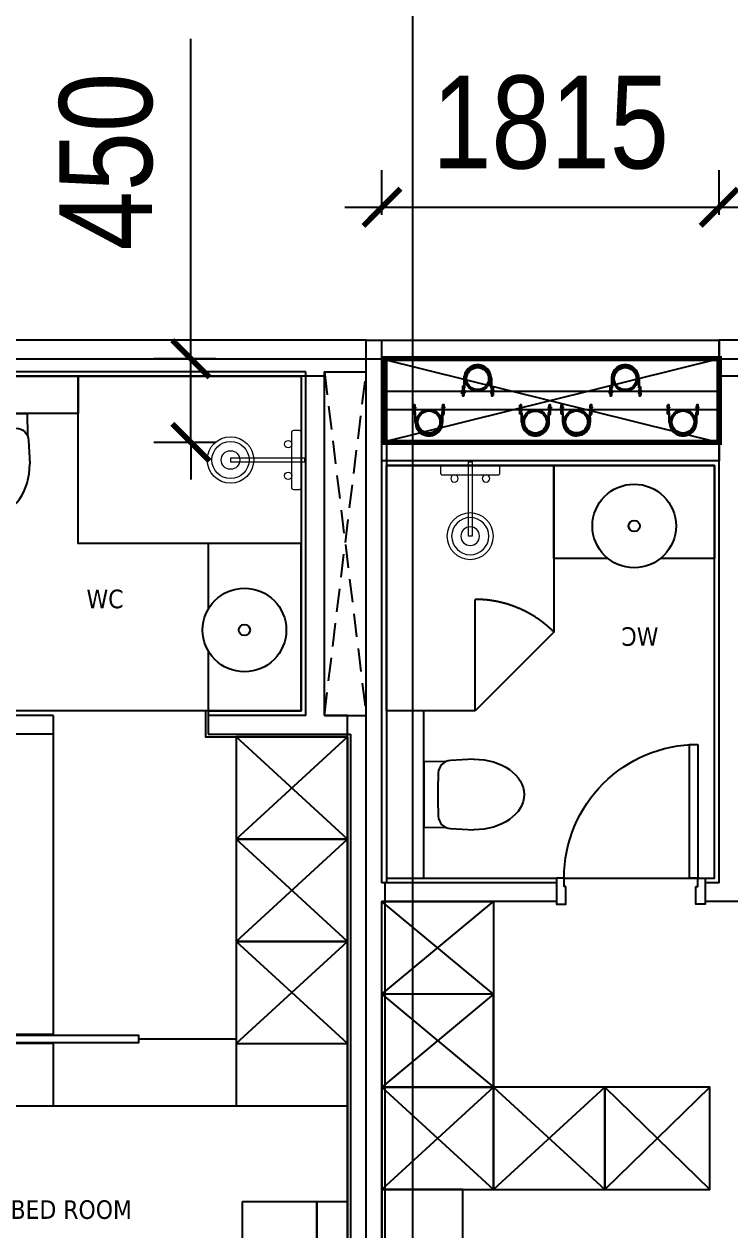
# Model space of a CAD drawing. Header units: millimetres. Extents: x -361699137 to 361252145, y -356478932 to 356523199.
# Drawn here: x -12564 to -8766, y 10883 to 17370 of the extents above; entities that cross this region are included whole.
import ezdxf

# ---------------------------------------------------------------- set-up
doc = ezdxf.new("R2010")
doc.units = ezdxf.units.MM
doc.header["$LTSCALE"] = 100
doc.header["$MEASUREMENT"] = 0
for name, pattern in [('220126_HDN_HBA typical plan$0$HIDDEN', [0.375, 0.25, -0.125]), ('ACAD_ISO03W100', [30, 12, -18]), ('Xref_ST_MBDV Cot vach 30.7.2022$0$HIDDEN', [0.375, 0.25, -0.125])]:
    doc.linetypes.add(name, pattern=pattern)
for name, color, linetype in [('1-CAPLANH', 4, 'Continuous'), ('1-Chu thich', 4, 'Continuous'), ('1VinaPVC-Text', 9, 'Continuous'), ('A-_FURN----_E-_N', 251, 'Continuous'), ('A-_SANIEQPT_E-_N', 251, 'Continuous'), ('A-ANNO-ROOM', 50, 'Continuous'), ('IDEA - dim', 251, 'Continuous'), ('KC', 5, 'Continuous'), ('KT-Net manh', 139, 'Continuous'), ('KT-Tuong', 1, 'Continuous'), ('NDT Cap nuoc', 4, 'Continuous'), ('Xref_ST_MBDV Cot vach 30.7.2022$0$KT-Khuat', 9, 'Xref_ST_MBDV Cot vach 30.7.2022$0$HIDDEN')]:
    doc.layers.add(name, color=color, linetype=linetype)
doc.layers.add('A-NoiThat', color=39, linetype='Continuous', lineweight=13)
doc.layers.add('dien tich thong thuy', color=3, linetype='Continuous', plot=False)
doc.styles.add('220126_HDN_HBA typical plan$0$211210_HDN_HBA_TYPICAL PLAN CORE OPT 1$0$HBA-Text', font='GOTHIC.TTF')
doc.styles.add('Arial Narrow', font='ARIALN.TTF')
doc.styles.add('Tahoma', font='tahoma.ttf')
doc.dimstyles.new('ccu12-200', dxfattribs={"dimscale": 200, "dimtxt": 2.5, "dimasz": 1, "dimexe": 1, "dimexo": 2, "dimgap": 1, "dimtad": 1, "dimdec": 0, "dimdsep": 46, "dimtxsty": 'Arial Narrow', "dimblk": 'ARCHTICK', "dimcen": -1, "dimdle": 1, "dimclrd": 256, "dimclre": 256, "dimclrt": 3, "dimadec": 0, "dimazin": 2, "dimtfac": 0.1, "dimtdec": 0, "dimtmove": 0, "dimatfit": 1, "dimldrblk": 'ARCHTICK', "dimfxl": 1, "dimtvp": 0.8333333333333334, "dimtolj": 1, "dimtzin": 12, "dimarcsym": 0})

# ---------------------------------------------------------------- blocks, each defined once
blk = doc.blocks.new('*U206')
at = {"layer": 'A-_FURN----_E-_N', "linetype": 'Continuous'}
for points in [[(-899.9999999999709, 600), (-899.9999999999709, 1000), (-1349.999999999971, 1000), (-1349.999999999971, 600)], [(-900.0000000000291, -1000), (-900.0000000000291, 1000), (900.0000000000291, 1000), (900.0000000000291, -1000)], [(-880.0000000000291, -980), (-880.0000000000291, 980), (880.0000000000291, 980), (880.0000000000291, -980)], [(1350.000000000029, 600), (1350.000000000029, 1000), (900.0000000000291, 1000), (900.0000000000291, 600)]]:
    blk.add_lwpolyline(points, close=True, dxfattribs=at)
at = {"layer": 'A-_FURN----_E-_N', "linetype": '220126_HDN_HBA typical plan$0$HIDDEN', "ltscale": 500}
blk.add_lwpolyline([(-900.0000000000291, -1000), (-900.0000000000291, 1000), (900.0000000000291, 1000), (900.0000000000291, -1000)], close=True, dxfattribs=at)
at = {"layer": 'A-_FURN----_E-_N', "linetype": 'Continuous'}
for points in [[(-54.9999999999709, 580), (-54.9999999999709, 880), (-655.605454891891, 880), (-655.605454891891, 480), (-448.1151331290312, 480)], [(645.6054548844986, 580), (645.6054548844986, 880), (45.0000000000291, 880), (45.0000000000291, 580)], [(-880.0000000000291, 248.6659454330802), (-326.2632651105232, 580), (880.0000000000291, 580), (880.0000000000291, 480), (-326.2632651105232, 480), (-326.2632651105232, 580), (-326.2632651105232, 248.6659454330802), (-880.0000000000291, 248.6659454330802)]]:
    blk.add_lwpolyline(points, dxfattribs=at)
blk = doc.blocks.new('A$C2A980E36')
at = {"ltscale": 0.5}
blk.add_lwpolyline([(-10, 0), (10, 0), (10, 400), (-10, 400)], close=True, dxfattribs=at)
blk.add_lwpolyline([(160, 60), (160, 30, -0.4142135623730916), (150, 20), (-150, 20, -0.4142135623730987), (-160, 30), (-160, 60.00000000000728, -0.414213562373095), (-150, 70.00000000000728), (150, 70, -0.4142135623730915)], format="xyb", close=True, dxfattribs=at)
for centre, radius in [((0, 400), 125), ((0, 400), 100), ((0, 400), 50), ((-85, 90.00000000000728), 20), ((85, 90), 20)]:
    blk.add_circle(centre, radius, dxfattribs=at)
blk = doc.blocks.new('220126_HDN_HBA typical plan$0$210902_YS plan 330pm ver13$0$TOTO-WC-CW822J')
at = {"color": 0}
blk.add_lwpolyline([(-177.2072506700642, -119.1915361834399), (-175, 0), (175, 0), (177.2072506700642, -119.1915361836145)], dxfattribs=at)
blk.add_lwpolyline([(-190, -270), (-183.3947591906181, -144.5004246227618, -0.3908696114996718), (-115.4352058441145, -78.20653349565691), (-27.76706723973621, -75.77130742336158, -0.01388621073825284), (27.76706724101678, -75.77130742336158), (115.4352058439981, -78.20653349565691, -0.3908696114996718), (183.3947591905016, -144.5004246227618), (190, -270)], format="xyb", dxfattribs=at)
blk.add_ellipse((0, -270), major_axis=(0, -270), ratio=0.7037037037037037, start_param=4.71238898038469, end_param=7.853981633974483, dxfattribs=at)
blk = doc.blocks.new('15')
at = {"layer": 'A-_FURN----_E-_N'}
for p, q in [((4950.000000001863, 6105), (4115, 6105)), ((3775.000000281259, 4365.000000000107, -2.478332509891004e-05), (4115.000000000015, 4365.000000000107, -2.478332509890831e-05)), ((4115, 4315.000000000107, -2.478332509890926e-05), (2975.000002559274, 4315.000000000107, -2.478332509890926e-05))]:
    blk.add_line(p, q, dxfattribs=at)
at = {"layer": 'IDEA - dim'}
for p, q in [((4115.000000000015, 5980), (4115.000000000015, 4365.000000000106)), ((4115.00000000179, 4315.000000000107), (4115, 3979.999994853104)), ((5100, 4315.000000000058), (5099.999999999942, 3979.999994852989)), ((2975.000002559274, 3979.999994852988), (4114.999999998137, 3979.999994852988))]:
    blk.add_line(p, q, dxfattribs=at)
for points in [[(3350.000001376495, 7905), (4250.000001834705, 7905), (4250.000001834705, 7705), (3350.000001376495, 7705)], [(4250.000001834705, 7905), (5449.999999998137, 7905), (5449.999999998137, 7005), (4250.000001834705, 7005)], [(5700, 5415), (5700, 5965), (5100, 5965.000000000058), (5100, 5415.000000000058), (5700, 5415)], [(5700, 4865), (5700, 5415), (5100, 5415.000000000058), (5100, 4865.000000000058), (5700, 4865)], [(5700, 4315), (5700, 4865), (5100, 4865.000000000058), (5100, 4315.000000000058), (5700, 4315)]]:
    blk.add_lwpolyline(points, close=True, dxfattribs=at)
for points in [[(4950.000000001863, 6427.750278390304), (4950.000000001863, 6105), (5449.999997992069, 6105), (5449.999997992069, 7004.9999995408), (4950.000000001863, 7004.9999995408), (4950.000000001863, 6652.249721609696)], [(4115, 6104.999999256397), (2999.999999975786, 6104.999999256397), (2999.999999955297, 6129.999998246261)], [(5115, 3979.999994852988), (5700, 3979.999994852988)]]:
    blk.add_lwpolyline(points, dxfattribs=at)
for points, elevation in [([(3775.000000281259, 4319.793337935223), (3775.000000281259, 4359.793337935223), (4575.000000281259, 4359.793337935223), (4575.000000281259, 4319.793337935223)], -2.478332509890926e-05), ([(5534.994292273856, 3464.999999999942), (5699.994292273856, 3464.999999999942), (5699.994292273856, 3015), (5534.994292273856, 3015)], 7.59482372829634e-05)]:
    blk.add_lwpolyline(points, close=True, dxfattribs=dict(at, elevation=elevation))
for radius in [225, 30]:
    blk.add_circle((5144.999999998137, 6540), radius, dxfattribs=at)
at = {"layer": 'KT-Net manh', "linetype": 'ACAD_ISO03W100', "ltscale": 4}
for p, q in [((5700, 5415), (5100, 5965.000000000058)), ((5100, 5415.000000000058), (5700, 5965)), ((5700, 4865), (5100, 5415.000000000058)), ((5100, 4865.000000000058), (5700, 5415)), ((5700, 4315), (5100, 4865.000000000058)), ((5100, 4315.000000000058), (5700, 4865)), ((4575.000000281259, 4339.793337935223, -2.478332509890926e-05), (5100, 4339.793337935223, -2.478332509890926e-05)), ((4115, 3979.999994853104), (5115, 3979.999994852988))]:
    blk.add_line(p, q, dxfattribs=at)
at = {"layer": 'KT-Net manh'}
blk.add_lwpolyline([(2999.999999314547, 6929.999998246261), (2999.999999294057, 7004.999997236126), (3350.000004667789, 7004.999997236126), (3350.000003671274, 7905), (5449.999999998137, 7905), (5449.999999998137, 6105), (4950.000000001863, 6105)], dxfattribs=at)
at = {"layer": 'KT-Net manh', "elevation": 7.59482372829634e-05}
blk.add_lwpolyline([(4935.000000001863, 6105.000000000004), (4935.000000001834, 5965), (5700, 5965), (5699.994292273856, 3015), (5535.005707725941, 3014.999999997373), (5535.005707725941, 139.9999999808497)], dxfattribs=at)
at = {"layer": 'KT-Tuong'}
for p, q in [((5474.999999998137, 7930), (3325.000003688037, 7930)), ((5474.999999998137, 6080), (5474.999999998137, 7930)), ((4950.000000001863, 6105), (4950.000000001863, 5980)), ((4115, 6079.999999256397), (2974.999999996275, 6079.999996441649)), ((4115, 6079.999999256397), (4115, 5979.999999256397)), ((5474.999999998137, 6080), (4950.000000001863, 6080)), ((5574.999999998137, 6080), (5800.005707725912, 6080, 7.59482372829634e-05)), ((4950.000000001863, 5980), (5715.005707725912, 5980, 7.59482372829634e-05)), ((5715.005707725912, 5980, 7.59482372829634e-05), (5715.005707725912, 3000, 7.59482372829634e-05))]:
    blk.add_line(p, q, dxfattribs=at)
for points in [[(5574.999999998137, 6080), (5574.999999998137, 7930), (5800.005707725912, 7930), (5800.005707725912, 8100), (2825.000000007451, 8100)], [(4114.999999998137, 5979.999999696098), (3775.000000281259, 5979.999999514199)]]:
    blk.add_lwpolyline(points, dxfattribs=at)
at = {"layer": 'Xref_ST_MBDV Cot vach 30.7.2022$0$KT-Khuat', "linetype": 'Xref_ST_MBDV Cot vach 30.7.2022$0$HIDDEN', "ltscale": 5}
for p, q in [((5574.999999998137, 7930), (5800.005707725912, 6080, 7.59482372829634e-05)), ((5574.999999998137, 6080), (5799.999999999993, 7930))]:
    blk.add_line(p, q, dxfattribs=at)
at = {"layer": 'A-NoiThat', "rotation": 90}
blk.add_blockref('A$C2A980E36', (5470.000000301749, 7455.000001485867), dxfattribs=at)
at = {"layer": 'IDEA - dim'}
blk.add_blockref('220126_HDN_HBA typical plan$0$210902_YS plan 330pm ver13$0$TOTO-WC-CW822J', (3800.0000016056, 7705), dxfattribs=at)
at = {"layer": 'IDEA - dim', "xscale": -1, "rotation": 270}
blk.add_blockref('*U206', (4534.994292273856, 2114.999999999942, -7.59482372829634e-05), dxfattribs=at)
at = {"layer": '1VinaPVC-Text', "style": 'Tahoma'}
for s, p in [('WC', (4294.873778970912, 6657.248392659763)), ('BED ROOM', (3886.102424362674, 3371.746283935907))]:
    blk.add_text(s, height=100, dxfattribs=at).set_placement(p)
blk = doc.blocks.new('ong thoat xi')
at = {"layer": '1-Chu thich', "color": 40, "linetype": 'ByBlock'}
for p, q in [((-75.38012683280976, 61.71243314491585), (-75.38012683356645, 65.30088436778169)), ((-65.74530692066764, 60.15858772792853), (-73.82631818420485, 60.15858772746287)), ((-65.78777581622126, 66.90270846546628), (-73.82628140639281, 66.90270846383646)), ((-65.83680565783288, 67.38554804772139), (-65.83680565730901, 59.50194067240228)), ((-65.47424172598403, 68.65452180604916), (-61.84860241872957, 68.65452180698048)), ((-65.47424172679892, 66.11657429032493), (-61.90376675099832, 66.11657429125624)), ((-65.47424172534375, 60.77091442968231), (-61.90376675169683, 60.77091443061362)), ((-65.47424172563478, 58.23296691395808), (-61.84860241774003, 58.23296691500582)), ((-60.67026964394608, 70.09262039628811), (-61.48603848775383, 70.09262039628811)), ((-60.67026964394608, 70.09262039628811), (-61.48603848775383, 70.09262039628811)), ((-61.48603848775383, 70.09262039628811), (-61.48603848711354, 56.79486832523253)), ((-60.67026964260732, 56.79486832569818), (-61.48603848711354, 56.79486832523253)), ((-60.67026964394608, 70.09262039628811), (-60.67026964260732, 56.79486832569818)), ((-54.93791736802086, 70.09262039489111), (-54.12214852363104, 70.09262039407622)), ((-54.93791736802086, 70.09262039489111), (-54.93791736679849, 56.79486832371913)), ((-54.93791736802086, 70.09262039489111), (-54.12214852363104, 70.09262039407622)), ((-54.93791736679849, 56.79486832371913), (-54.12214852229226, 56.79486832313705)), ((-54.12214852363104, 70.09262039407622), (-54.12214852229226, 56.79486832313705)), ((-50.13394528458593, 68.65452180535067), (-53.75958459306275, 68.65452180523425)), ((-50.13394528423669, 58.232966913376), (-53.75958459178218, 58.23296691302676)), ((-50.13394528452773, 66.11657428939361), (-53.70442025974624, 66.11657428939361)), ((-50.13394528400386, 60.77091442898382), (-53.70442025887314, 60.77091442805249)), ((-49.77138135395943, 67.38554804725571), (-49.7713813536684, 59.50194067088886)), ((-32.65563905594172, 66.87869586132001), (-49.77138135436689, 66.87869586690795)), ((-29.11534677405143, 60.00879285379778), (-49.77138135419228, 60.00879285181873)), ((1.717475750250741, 60.0087928546127), (-41.21941808814881, 60.00879285309929)), ((-41.2194180888473, 57.94782194821164), (-41.21941808908014, 60.00879285333212)), ((-41.2194180888473, 57.94782194821164), (-41.21941808908014, 60.00879285333212)), ((-41.2194180888473, 57.94782194902655), (-41.21941808908014, 60.00879285333212)), ((1.717475749552249, 57.94782195100561), (-41.2194180888473, 57.94782194821164)), ((-32.65563905570889, 60.00879284727853), (-32.65563905594172, 66.87869586132001)), ((-75.38012683350826, -61.91815018712077), (-75.38012683286797, -65.50660140905529)), ((-65.74530691356631, -60.36430476850364), (-73.82631818496156, -60.36430476931854)), ((-65.78777580836322, -67.10842550569214), (-73.82628140581073, -67.10842550569214)), ((-65.8368056496256, -67.59126508864574), (-65.8368056496256, -59.70765771332662)), ((-65.47424171830062, -58.43868395511527), (-61.84860241104615, -58.43868395488243)), ((-65.47424171917375, -60.976631470141), (-61.90376674348954, -60.97663146990817)), ((-65.47424171771853, -66.32229133090004), (-61.90376674267463, -66.3222913305508)), ((-65.47424171795136, -68.86023884720636), (-61.84860241011484, -68.8602388468571)), ((-60.67026963614626, -57.00058536557481), (-61.4860384806525, -57.00058536487631)), ((-61.48603847948834, -70.29833743674679), (-61.4860384806525, -57.00058536487631)), ((-60.6702696349239, -70.29833743651398), (-61.48603847948834, -70.29833743674679)), ((-60.6702696349239, -70.29833743651398), (-61.48603847948834, -70.29833743674679)), ((-60.6702696349239, -70.29833743651398), (-60.67026963614626, -57.00058536557481)), ((-54.9379173591733, -70.29833743837662), (-54.93791736033746, -57.00058536720462)), ((-54.93791736033746, -57.00058536720462), (-54.12214851600584, -57.00058536685538)), ((-54.9379173591733, -70.29833743837662), (-54.12214851466706, -70.29833743802736)), ((-54.9379173591733, -70.29833743837662), (-54.12214851466706, -70.29833743802736)), ((-54.12214851466706, -70.29833743802736), (-54.12214851600584, -57.00058536685538)), ((-50.1339452767861, -58.43868395651225), (-53.75958458462264, -58.43868395674508)), ((-50.13394527568016, -68.86023884848692), (-53.7595845842734, -68.86023884871975)), ((-50.13394527626225, -60.97663147223648), (-53.70442025212105, -60.97663147223648)), ((-50.13394527632044, -66.32229133218061), (-53.70442025124794, -66.32229133334475)), ((-49.77138134575215, -67.59126509027557), (-49.77138134627604, -59.70765771460719)), ((-30.91456355975243, -60.21450989425648), (-49.77138134581037, -60.21450989565346)), ((-34.45485584205016, -67.08441291505005), (-49.77138134563574, -67.08441290992776)), ((1.717475756304338, -58.15353898785543), (-41.21941808151314, -58.15353899006732)), ((-41.21941808151314, -58.15353899006732), (-41.21941808069823, -60.2145098951878)), ((-41.21941808151314, -58.15353899088222), (-41.21941808069823, -60.2145098951878)), ((1.717475756944622, -60.21450989204459), (-41.21941808069823, -60.2145098951878)), ((-34.45485584222479, -60.21450990100857), (-34.45485584205016, -67.08441291505005))]:
    blk.add_line(p, q, dxfattribs=at)
for centre, major_axis, ratio, start_param, end_param in [((-73.7847118762438, 65.30782007810194), (1.128139395118837, 1.128139395118833), 0.999999999981247, 0.8114564950257566, 2.36054173982049), ((-73.82628141500754, 61.71243314514867), (1.098734631828849, 1.098734631828845), 0.9999999999706548, 2.356194490402434, 3.926990816608578), ((-63.43481961626094, 67.38554804818703), (1.698460618368481, -1.698460618368488), 0.9999999999880228, 3.370391498457508, 4.483590135757281), ((-55.80344074894674, 63.44374436128418), (7.094660364457459, -7.094660364457486), 0.9999999999999998, 3.657340742990352, 4.196640890984128), ((-63.43481961567886, 59.50194067310075), (1.698460618368481, -1.698460618368488), 0.9999999999880228, 3.370391498457508, 4.483590135757281), ((-63.88802452944218, 67.38554804772139), (1.698460618352194, -1.698460618352201), 0.9999999999880228, 0.2287988448677159, 1.341997482167488), ((-63.88802452938398, 67.38554804900195), (1.698460618368481, -1.698460618368488), 0.9999999999880228, 0.2287988448677159, 1.341997482167488), ((-71.51940339541761, 63.44374436023645), (7.094660364541318, -7.094660364541345), 0.9999999999939811, 0.5157480894039148, 1.055048237384961), ((-71.51940339541761, 63.44374436023645), (7.094660364541318, -7.094660364541345), 0.9999999999939811, 0.5157480894039148, 1.055048237384961), ((-63.88802452897654, 59.50194067275152), (1.698460618368481, -1.698460618368488), 0.9999999999880228, 0.2287988448677159, 1.341997482167488), ((-63.88802452897654, 59.50194067275152), (1.698460618368481, -1.698460618368488), 0.9999999999880228, 0.2287988448677159, 1.341997482167488), ((-51.72016248240834, 67.38554804679006), (1.698460618302127, 1.698460618302121), 0.9999999999834358, 1.799595171691055, 2.912793808962478), ((-51.72016248182626, 67.38554804748854), (1.698460618368481, -1.698460618368488), 0.9999999999880228, 3.370391498457508, 4.483590135757281), ((-44.08878361462848, 63.4437443598872), (7.094660364416927, 7.094660364416901), 0.9999999999939808, 2.08654441620483, 2.625844564185877), ((-44.08878361462848, 63.4437443598872), (7.094660364416927, 7.094660364416901), 0.9999999999939808, 2.08654441620483, 2.625844564185877), ((-51.72016248124418, 59.50194067077246), (1.698460618302127, 1.698460618302121), 0.9999999999834358, 1.799595171691055, 2.912793808962478), ((-51.72016248124418, 59.50194067077246), (1.698460618302127, 1.698460618302121), 0.9999999999834358, 1.799595171691055, 2.912793808962478), ((-52.17336739588063, 67.38554804620799), (1.698460618368481, -1.698460618368488), 0.9999999999880228, 0.2287988448677159, 1.341997482167488), ((-59.80474626185605, 63.44374435942154), (7.094660364541345, 7.094660364541318), 0.9999999999939808, -1.055048237384963, -0.5157480894039148), ((-52.17336739529855, 59.50194067123812), (1.698460618317141, 1.698460618317135), 0.9999999999834357, -1.341997481892333, -0.2287988446337132), ((0.3434951510280371, -0.1028585180174559), (42.50535631470555, -42.50535631470572), 0.9999999999987998, 5.497787143388879, 8.639379796978673), ((0.3434951510280371, -0.1028585180174559), (41.04802981248233, -41.0480298124825), 0.9999999999998442, 5.497787143388998, 8.639379796978794), ((-6.984919e-10, -0.1028585183667019), (34.07629290540685, -34.07629290540699), 0.9999999999996163, 0.7853981633976402, 7.068583470577226), ((-73.78471187618561, -65.51353711914271), (1.128139395128906, 1.1281393951289), 0.9999999999608769, 2.351847240170423, 3.900932485497246), ((-73.82628141593888, -61.91815018700434), (1.09873463182571, 1.098734631825706), 0.9999999999763682, 0.7853981630159299, 2.35619449040529), ((-63.43481960770441, -59.70765771297738), (1.698460618352194, -1.698460618352201), 0.9999999999880228, 3.370391498457508, 4.483590135757281), ((-55.80344074190361, -63.64946139999665), (7.094660364401588, 7.094660364401562), 0.9999999999939808, 2.086544416204056, 2.625844564186651), ((-63.43481960805366, -67.59126508876216), (1.698460618302127, 1.698460618302121), 0.9999999999834358, 1.799595171691055, 2.912793808962478), ((-63.88802452175879, -59.70765771332662), (1.698460618352193, -1.698460618352199), 0.9999999999880232, 0.2287988448677158, 1.341997482167488), ((-63.88802452175879, -59.70765771332662), (1.698460618352193, -1.698460618352199), 0.9999999999880232, 0.2287988448677158, 1.341997482167488), ((-71.51940338715212, -63.64946140092798), (7.094660364401557, -7.094660364401586), 0.9999999999939808, 0.5157480894031421, 1.055048237385733), ((-71.51940338715212, -63.64946140092798), (7.094660364401557, -7.094660364401586), 0.9999999999939808, 0.5157480894031421, 1.055048237385733), ((-63.8880245211767, -67.59126508911139), (1.698460618368481, -1.698460618368488), 0.9999999999880228, 0.2287988448677159, 1.341997482167488), ((-63.8880245211767, -67.59126508911139), (1.698460618368481, -1.698460618368488), 0.9999999999880228, 0.2287988448677159, 1.341997482167488), ((-51.72016247350256, -59.70765771460719), (1.698460618368481, -1.698460618368488), 0.9999999999880228, 3.370391498457508, 4.483590135757281), ((-51.72016247350256, -59.70765771460719), (1.698460618368481, -1.698460618368488), 0.9999999999880228, 3.370391498457508, 4.483590135757281), ((-44.08878360758536, -63.64946140220854), (7.094660364416927, 7.094660364416901), 0.9999999999939808, 2.08654441620483, 2.625844564185877), ((-44.08878360758536, -63.64946140220854), (7.094660364416927, 7.094660364416901), 0.9999999999939808, 2.08654441620483, 2.625844564185877), ((-51.72016247297871, -67.59126509097405), (1.698460618333429, 1.698460618333422), 0.9999999999834358, 1.799595171697458, 2.912793808956078), ((-51.72016247297871, -67.59126509097405), (1.698460618333429, 1.698460618333422), 0.9999999999834358, 1.799595171697458, 2.912793808956078), ((-52.17336738767335, -59.70765771437436), (1.698460618352194, -1.698460618352201), 0.9999999999880228, 0.2287988448677159, 1.341997482167488), ((-59.80474625423084, -63.64946140313986), (7.094660364597215, -7.094660364597241), 1, 0.5157480894013327, 1.055048237393564), ((-52.17336738767335, -67.59126509027557), (1.69846061833718, -1.698460618337187), 0.9999999999880228, 0.2287988448613146, 1.341997482173889)]:
    blk.add_ellipse(centre, major_axis=major_axis, ratio=ratio, start_param=start_param, end_param=end_param, dxfattribs=at)
at = {"layer": '1-Chu thich', "color": 40, "lineweight": -3}
blk.add_ellipse((0, 0), major_axis=(38.86204005918639, -38.86204005918654), ratio=0.9999999999984992, start_param=0.7853981633981985, end_param=7.068583470577785, dxfattribs=at)
blk = doc.blocks.new('1800x450')
at = {"layer": '1-CAPLANH', "const_width": 30}
blk.add_lwpolyline([(0, -450.0000000000146), (1800.000000000029, -450.0000000000146), (1800.000000000029, 0), (0, 0)], close=True, dxfattribs=at)
at = {"layer": '1-CAPLANH'}
blk.add_lwpolyline([(2.91038304567337e-11, -275), (1800, -275.0000000000146), (1800, -174.9999999999854), (2.91038304567337e-11, -174.9999999999854)], close=True, dxfattribs=at)
at = {"layer": 'NDT Cap nuoc', "extrusion": (0.006362557600417589, -0.0130975367762719, -0.9998939805755287), "xscale": 1.231671554252203, "yscale": 1.231671554252203, "zscale": -1.231671554252201, "rotation": 90.26587940456272}
for p in [(-505.6444920994035, -107.2005332556036, 5.92663018384016), (-1300.185242348733, -107.2835156875853, 10.98399378232099)]:
    blk.add_blockref('ong thoat xi', p, dxfattribs=at)
at = {"layer": 'NDT Cap nuoc', "extrusion": (0.006362557600417586, -0.0130975367762719, -0.9998939805755287), "xscale": 1.231671554252202, "yscale": 1.231671554252202, "zscale": -1.231671554252201, "rotation": 270.3472450279417}
for p in [(-194.6873081078326, -340.7101154711203, 6.68693570214344), (-767.2964766296254, -340.4054698147427, 8.881611896959637), (-989.2280583572926, -340.7930979031457, 11.74429930062533), (-1561.837226879086, -340.4884522467098, 13.93897549544247)]:
    blk.add_blockref('ong thoat xi', p, dxfattribs=at)
blk = doc.blocks.new('d800')
blk.add_line((760, 70), (40, 70))
for points in [[(40, 790), (40, 70), (85, 70), (85, 790)], [(50, 25), (40, 25), (40, 70), (0, 70), (0, -70), (50, -70)], [(750, 25), (760, 25), (760, 70), (800, 70), (800, -70), (750, -70)]]:
    blk.add_lwpolyline(points, close=True)
blk.add_arc((40, 70), 720, 0, 90)
blk = doc.blocks.new('35')
blk.add_lwpolyline([(-4.081812221556902e-09, 3000.000000707827), (-4.081812221556902e-09, 8100.000000002379), (85.00570772180072, 8100.000000002408)])
at = {"layer": 'A-_FURN----_E-_N'}
for points in [[(85.00570772180072, 8100.000000002292), (1900.005707719938, 8100.00000000235), (1900.005707719938, 8000.00000000235), (85.00570771993807, 8000.00000000235)], [(85.00570772180072, 7550.00000000235), (1900.005707719938, 7550.000000002408), (1900.005707719938, 7450.000000002408), (85.00570771993807, 7450.000000002408)]]:
    blk.add_lwpolyline(points, close=True, dxfattribs=at)
at = {"layer": 'A-_FURN----_E-_N', "linetype": 'Continuous'}
for points in [[(85.00570772180072, 4580.000000002408), (85.00570772180072, 5080.000000002467), (685.0057077218007, 5080.000000002467), (685.0057077218007, 4580.000000002408), (85.00570772180072, 4580.000000002408)], [(85.00570772180072, 4580.000000002408), (85.00570772180072, 4080.00000000235), (685.0057077218007, 4080.00000000235), (685.0057077218007, 4580.000000002408), (85.00570772180072, 4580.000000002408)], [(85.00570772180072, 4080.00000000235), (85.00570772180072, 3530.000000008811), (685.0057077218007, 3530.000000008811), (685.0057077218007, 4080.00000000235), (85.00570772180072, 4080.00000000235)], [(685.0057077218007, 4080.00000000235), (685.0057077218007, 3530.000000008811), (1285.005707721801, 3530.000000008811), (1285.005707721801, 4080.00000000235), (685.0057077218007, 4080.00000000235)], [(1285.005707721801, 4080.000000002292), (1285.005707721801, 3530.000000008753), (1850.005707721801, 3530.000000008753), (1850.005707721801, 4080.000000002292), (1285.005707721801, 4080.000000002292)]]:
    blk.add_lwpolyline(points, close=True, dxfattribs=at)
at = {"layer": 'IDEA - dim'}
blk.add_line((1010.005707721801, 6529.264068714889), (585.7416390102517, 6105.000000004271), dxfattribs=at)
for points in [[(1825.005707719938, 5205.000000002292), (1875.005707719938, 5205.000000002292), (1875.005707719938, 7425.000000002408), (110.0057077218007, 7425.000000002408), (110.0057077218007, 5205.000000002292), (1025.005707719938, 5205.000000002292)], [(585.7416390121143, 6105.00000000235), (110.0057077218007, 6105.00000000235), (110.0057077218007, 7425.000000002408), (1010.005707723663, 7425.000000002408), (1010.005707723663, 6529.264068714132)], [(1301.084351485239, 6925.000000002408), (1010.005707723663, 6925.000000002408), (1010.005707723663, 7425.000000002408), (1875.005707719938, 7425.000000002408), (1875.005707719938, 6925.000000002408), (1583.927063958363, 6925.000000002408)]]:
    blk.add_lwpolyline(points, dxfattribs=at)
for points in [[(110.0057077218007, 6105.00000000235), (110.0057077218007, 5205.000000002292), (310.0057077218007, 5205.000000002292), (310.0057077218007, 6105.00000000235)], [(685.0057077218007, 4080.00000000235), (85.00570771993807, 4080.00000000235), (85.00570771993807, 5080.000000002408), (685.0057077218007, 5080.000000002408)], [(520.0057077215679, 3530.000000008662), (85.00570772156789, 3530.000000008662), (85.00570772156789, 3000.000000707678), (520.0057077215679, 3000.000000707678)]]:
    blk.add_lwpolyline(points, close=True, dxfattribs=at)
for radius in [225, 30]:
    blk.add_circle((1442.505707721801, 7100.000000002408), radius, dxfattribs=at)
at = {"layer": 'KT-Net manh', "linetype": 'ACAD_ISO03W100', "ltscale": 4}
for p, q in [((585.7416390102517, 6105.000000004271), (585.7416390102517, 6705.000000003805)), ((85.00570772180072, 4580.000000002408), (685.0057077218007, 5080.000000002467)), ((685.0057077218007, 4580.000000002408), (85.00570772180072, 5080.000000002467)), ((85.00570772180072, 4580.000000002408), (685.0057077218007, 4080.00000000235)), ((685.0057077218007, 4580.000000002408), (85.00570772180072, 4080.00000000235)), ((85.00570772180072, 4080.00000000235), (685.0057077218007, 3530.000000008811)), ((685.0057077218007, 4080.00000000235), (85.00570772180072, 3530.000000008811)), ((685.0057077218007, 4080.00000000235), (1285.005707721801, 3530.000000008811)), ((1285.005707721801, 4080.00000000235), (685.0057077218007, 3530.000000008811)), ((1285.005707721801, 4080.000000002292), (1850.005707721801, 3530.000000008753)), ((1850.005707721801, 4080.000000002292), (1285.005707721801, 3530.000000008753))]:
    blk.add_line(p, q, dxfattribs=at)
blk.add_arc((585.741639008389, 6105.00000000235), 600.0000000014801, 45.00000003728965, 90, dxfattribs=at)
at = {"layer": 'KT-Tuong'}
for p, q in [((85.00570772180072, 5180.000000002292), (85.00570772180072, 8100.000000002408)), ((5700.005707721801, 8100.00000000235), (1900.005707718075, 8100.00000000235)), ((1900.005707718075, 5180.000000002292), (1900.005707718075, 8100.00000000235)), ((1025.005707719938, 5205.000000002292), (1025.005707719938, 5080.000000002408)), ((1825.005707719938, 5205.000000002292), (1825.005707719938, 5080.000000002408)), ((1025.005707721801, 5180.000000002292), (85.00570772180072, 5180.000000002292)), ((1900.005707718075, 5180.000000002292), (1825.005707719938, 5180.000000002292)), ((85.00570772180072, 3000.000000707827), (85.00570771993807, 5080.000000002408)), ((1025.005707721801, 5080.000000002408), (85.00570771993807, 5080.000000002408)), ((2850.005707721801, 5080.00000000235), (1825.005707719938, 5080.000000002408))]:
    blk.add_line(p, q, dxfattribs=at)
at = {"layer": '1-CAPLANH', "extrusion": (0, 0, -1), "zscale": -1}
blk.add_blockref('1800x450', (-1900.005707719938, 8000.00000000235), dxfattribs=at)
at = {"layer": 'A-_FURN----_E-_N', "linetype": 'Continuous', "extrusion": (0, 0, -1), "zscale": -1}
blk.add_blockref('d800', (-1825.005707719938, 5135.000000002292), dxfattribs=at)
at = {"layer": 'A-_SANIEQPT_E-_N', "extrusion": (0, 0, -1), "zscale": -1, "rotation": 270}
blk.add_blockref('220126_HDN_HBA typical plan$0$210902_YS plan 330pm ver13$0$TOTO-WC-CW822J', (-310.0057077218007, 5655.000000002292), dxfattribs=at)
at = {"layer": 'A-NoiThat', "extrusion": (0, 0, -1), "zscale": -1, "rotation": 179.9999999999999}
blk.add_blockref('A$C2A980E36', (-560.0057077218007, 7445.000000002408), dxfattribs=at)
at = {"layer": '1VinaPVC-Text', "style": 'Tahoma', "text_generation_flag": 4}
blk.add_text('WC', height=100, rotation=180, dxfattribs=at).set_placement((1572.882967095462, 6455.00344981884))
blk = doc.blocks.new('A$C1AAC5519')
at = {"layer": 'A-ANNO-ROOM', "insert": (772.955269176513, 1216.574747113511), "char_height": 600, "attachment_point": 2, "rotation": 50.44882673977027, "style": '220126_HDN_HBA typical plan$0$211210_HDN_HBA_TYPICAL PLAN CORE OPT 1$0$HBA-Text'}
blk.add_mtext_dynamic_manual_height_columns('S.B1.', width=722857412.8743668, gutter_width=9765.624999999996, heights=[0], dxfattribs=at)
blk = doc.blocks.new('A$C418F5BC8')
at = {"layer": 'A-ANNO-ROOM', "insert": (648.1133449638728, 1090.790118377889), "char_height": 600, "attachment_point": 2, "rotation": 50.44882673977027, "style": '220126_HDN_HBA typical plan$0$211210_HDN_HBA_TYPICAL PLAN CORE OPT 1$0$HBA-Text'}
blk.add_mtext_dynamic_manual_height_columns('SL-S', width=722857412.8743668, gutter_width=9765.624999999996, heights=[0], dxfattribs=at)
blk = doc.blocks.new('A$C2A6C5140')
at = {"layer": 'A-ANNO-ROOM', "insert": (731.4497625969816, 1190.0169191678, 0.0003277973379295924), "char_height": 600, "attachment_point": 2, "rotation": 50.44882673977027, "style": '220126_HDN_HBA typical plan$0$211210_HDN_HBA_TYPICAL PLAN CORE OPT 1$0$HBA-Text'}
blk.add_mtext_dynamic_manual_height_columns('2-BR', width=722857412.8743668, gutter_width=9765.624999999996, heights=[0], dxfattribs=at)
blk = doc.blocks.new('A$C5388591E')
at = {"layer": 'A-ANNO-ROOM', "insert": (894.3001998505497, 842.1987865094561, 0.0004622000541105721), "char_height": 600, "attachment_point": 2, "rotation": 1.4064704596368105, "style": '220126_HDN_HBA typical plan$0$211210_HDN_HBA_TYPICAL PLAN CORE OPT 1$0$HBA-Text'}
blk.add_mtext_dynamic_manual_height_columns('3-BR', width=722857412.8743668, gutter_width=9765.624999999996, heights=[0], dxfattribs=at)
blk = doc.blocks.new('A$C21AF0CCA')
at = {"layer": 'A-ANNO-ROOM', "insert": (1197.56892258345, 814.6835720778872), "char_height": 600, "attachment_point": 2, "rotation": 0.10542954816276216, "style": '220126_HDN_HBA typical plan$0$211210_HDN_HBA_TYPICAL PLAN CORE OPT 1$0$HBA-Text'}
blk.add_mtext_dynamic_manual_height_columns('S.B1P.', width=722857412.8743668, gutter_width=9765.624999999996, heights=[0], dxfattribs=at)
blk = doc.blocks.new('_ARCHTICK')
at = {"color": 0, "linetype": 'ByBlock', "const_width": 0.15}
blk.add_lwpolyline([(-0.5, -0.5), (0.5, 0.5)], dxfattribs=at)
blk = doc.blocks.new('*D461')
at = {"layer": 'Defpoints', "color": 0, "transparency": 16777216}
for p in [(130536.0743753542, -24064.1170717283), (131069.9746978891, -24064.1170717283), (131069.9746978891, -24514.11707172824)]:
    blk.add_point(p, dxfattribs=at)
at = {"layer": 'KC', "lineweight": -2, "transparency": 16777216}
for p, q in [((130536.0743753542, -24064.1170717283), (130536.0743753542, -22343.24394758097)), ((130669.9746978891, -24064.1170717283), (130336.0743753542, -24064.1170717283)), ((130536.0743753542, -24514.11707172824), (130536.0743753542, -24064.1170717283)), ((130669.9746978891, -24514.11707172824), (130336.0743753542, -24514.11707172824)), ((130536.0743753542, -24514.11707172824), (130536.0743753542, -24714.11707172825))]:
    blk.add_line(p, q, dxfattribs=at)
at = {"layer": 'KC', "lineweight": -2, "transparency": 16777216, "xscale": 200, "yscale": 200, "zscale": 200}
for p, rotation in [((130536.0743753542, -24064.1170717283), 270), ((130536.0743753542, -24514.11707172824), 90)]:
    blk.add_blockref('_ARCHTICK', p, dxfattribs=dict(at, rotation=rotation))
at = {"layer": 'KC', "color": 3, "transparency": 16777216, "insert": (130080.7878814934, -23003.68050965467), "char_height": 500, "attachment_point": 5, "rotation": 90, "style": 'Arial Narrow'}
blk.add_mtext('\\A1;450', dxfattribs=at)
blk = doc.blocks.new('*D462')
at = {"layer": 'Defpoints', "color": 0, "transparency": 16777216}
for p in [(133379.3948814827, -23249.54291073744), (131564.3948814848, -23689.2088318481), (133379.3948814827, -23689.2088318481)]:
    blk.add_point(p, dxfattribs=at)
at = {"layer": 'KC', "lineweight": -2, "transparency": 16777216}
for p, q in [((131564.3948814848, -23289.2088318481), (131564.3948814848, -23049.54291073744)), ((133379.3948814827, -23289.2088318481), (133379.3948814827, -23049.54291073744)), ((131364.3948814848, -23249.54291073744), (133579.3948814827, -23249.54291073744))]:
    blk.add_line(p, q, dxfattribs=at)
at = {"layer": 'KC', "lineweight": -2, "transparency": 16777216, "xscale": 200, "yscale": 200, "zscale": 200, "rotation": 180}
blk.add_blockref('_ARCHTICK', (131564.3948814848, -23249.54291073744), dxfattribs=at)
at = {"layer": 'KC', "lineweight": -2, "transparency": 16777216, "xscale": 200, "yscale": 200, "zscale": 200}
blk.add_blockref('_ARCHTICK', (133379.3948814827, -23249.54291073744), dxfattribs=at)
at = {"layer": 'KC', "color": 3, "transparency": 16777216, "insert": (132471.8948814837, -22794.2564168766), "char_height": 500, "attachment_point": 5, "style": 'Arial Narrow'}
blk.add_mtext('\\A1;1815', dxfattribs=at)
blk = doc.blocks.new('A$C0e39c971')
at = {"layer": 'KC', "ltscale": 2000}
for p, q in [((41333.17346037715, -27558.70956803046), (41333.17346037715, -65509.737436725)), ((2380.032819823595, -45480.20085322566), (61925.00747130672, -45480.2007855479))]:
    blk.add_line(p, q, dxfattribs=at)
at = {"layer": 'KC'}
for p, q in [((41168.23013407271, -45480.38153972311), (42983.23013458052, -45930.38153972305)), ((42983.23013458238, -45480.38153972311), (41168.23013458424, -45930.38153968925))]:
    blk.add_line(p, q, dxfattribs=at)
at = {"layer": 'KC', "elevation": 1.034975806175202e-10}
blk.add_lwpolyline([(41168.23013458238, -45480.38153972311), (42983.23013458238, -45480.38153972311), (42983.23013458052, -45930.38153972305), (41168.23013458424, -45930.38153968925), (41168.23013407271, -45480.3814955936)], dxfattribs=at)
at = {"layer": 'KC'}
dim = blk.add_linear_dim(base=(40139.90962810069, -45480.38154042857), p1=(40673.80995063554, -45930.3815404285), p2=(40673.80995063554, -45480.38154042856), angle=90, dimstyle='ccu12-200', override={"dimzin": 0}, dxfattribs=at)
dim.commit()
dim.dimension.update_dxf_attribs({"geometry": '*D461', "text_midpoint": (39684.62313423982, -44419.94497835494), "insert": (-90396.16474725353, -21416.26446870026)})
dim = blk.add_linear_dim(base=(42983.23013422918, -44665.80737943771), p1=(41168.23013423127, -45105.47330054837), p2=(42983.23013422918, -45105.47330054837), dimstyle='ccu12-200', override={"dimzin": 0}, dxfattribs=at)
dim.commit()
dim.dimension.update_dxf_attribs({"geometry": '*D462', "text_midpoint": (42075.73013423022, -44210.52088557686), "insert": (-90396.16474725353, -21416.26446870026)})

msp = doc.modelspace()

# ---------------------------------------------------------------- linework, layer by layer
at = {"layer": 'dien tich thong thuy', "elevation": -7.594808240499368e-05}
msp.add_lwpolyline([(-10948.05450581282, 13650.41426808772), (-10948.05450581291, 15475.41426810557), (-13198.05450214085, 15475.41426808752), (-13198.05450214085, 15485.41426808871), (-13713.05450580359, 15485.41426808773), (-14783.05450581684, 15485.41426808773), (-16423.04879808513, 15485.41426808773), (-16423.04879808513, 10585.41426808773), (-16258.05450581107, 10585.41426808773), (-16258.05450581107, 7785.414268068576), (-13663.05450580918, 7785.414268068576), (-13533.05450580918, 7785.414268068576), (-10988.05450580694, 7785.414268068576), (-10988.05450580694, 10585.25538655172), (-10823.0487980851, 10585.25538655172), (-10823.04879808504, 13650.41426808772)], close=True, dxfattribs=at)
msp.add_lwpolyline([(-10458.04879808507, 7785.414268087741), (-4888.494196496147, 7785.414268087741, 0.4788736065008632), (-1191.13998846343, 12380.2271232233), (-1871.253476641257, 15485.4142680877), (-3888.048798085161, 15485.4142680877), (-6873.048798085161, 15485.41426808776), (-6873.048798085161, 15475.41426808776), (-8823.048798087024, 15475.4142680877), (-8823.048798087024, 15120.41426806985), (-10613.04879808702, 15120.41426810552), (-10613.04879808702, 12750.41426808764), (-10623.04879808702, 12750.41426808765), (-10623.04879808708, 10585.5781325142), (-10458.04879808516, 10585.39789226532)], format="xyb", close=True, dxfattribs=at)

# ---------------------------------------------------------------- block references
for name, p in [('15', (-16523.05558758459, 7570.414579226068, -7.594841749942289e-05)), ('35', (-10723.05558758051, 7570.414579223689, -7.594850333920923e-05))]:
    msp.add_blockref(name, p)
at = {"layer": 'A-ANNO-ROOM'}
for p in [(-259643.7130096142, 30107.50136767479, 5.460850030168077e-05), (-265285.2820729736, 28918.92663560377, 5.460850030168077e-05), (-245554.3968650475, 25356.81105555443, 5.460850030168077e-05), (-227992.1817903481, 24030.19494673412, 5.460832008522107e-05), (-256709.4713859697, 21832.8932062781, 5.460850030168077e-05), (-262170.0583902029, 20336.74231012515, 5.460850030168077e-05), (-227339.9751671815, 20267.82827189344, 5.460850030168077e-05), (-224467.8250259957, 15310.13736246047, 5.460832008522128e-05)]:
    msp.add_blockref('A$C21AF0CCA', p, dxfattribs=at)
at = {"layer": 'dien tich thong thuy'}
for name, p, rotation in [('A$C2A6C5140', (-231902.1761341663, 41866.69510118499, 3.214423980650787e-05), 310.9576437198666), ('A$C2A6C5140', (-223136.0769012624, 38294.90614465419, 1.895367564819208e-05), 310.9576437198666), ('A$C2A6C5140', (-179022.2876665308, 13510.42375649511, 0.000178988243818107), 310.9576437198666), ('A$C2A6C5140', (-176749.4277460563, 2773.706094754736, 0.000178988243818107), 310.9576437198666), ('A$C2A6C5140', (-199561.0792445699, 2742.960286576832, 0.0001030398263186841), 310.9576437198666), ('A$C2A6C5140', (-192735.1419570138, 2545.06827839894, 0.000178988243818107), 310.9576437198666), ('A$C418F5BC8', (-243956.3571569886, 39603.8582028097, -1.001597833679712e-05), 309.6632197063607), ('A$C418F5BC8', (-248126.4019441397, 37597.12528390926, -1.001597833679712e-05), 309.6632197063607), ('A$C418F5BC8', (-251890.361273925, 36548.61448139837, -1.001597833679712e-05), 309.6632197063607), ('A$C418F5BC8', (-255839.4329553979, 34945.01120257354, -1.001597833679712e-05), 309.6632197063607), ('A$C1AAC5519', (-240877.0889148213, 28052.61175672372, 0.0003723829774320968), 309.6566028083925), ('A$C1AAC5519', (-219521.6105350079, 27682.1615688601, 0.0005547181599990354), 309.6566028083925), ('A$C1AAC5519', (-217651.9125884596, 24627.95011466656, 0.0003723828570649432), 309.6566028083925), ('A$C1AAC5519', (-267764.0012375055, 19262.70548251106, 0.0003723828655667127), 309.6566028083925), ('A$C418F5BC8', (-223053.1163780628, 10712.6679421931, -1.001597833679712e-05), 309.6632197063607), ('A$C1AAC5519', (-213503.7868963684, 3324.648489140978, -0.3423708923741385), 309.6566028083925), ('A$C1AAC5519', (-207798.658660123, 3064.615415494518, 0.0003723828655667127), 309.6566028083925), ('A$C1AAC5519', (-184128.1584514385, 2786.454424718489, 0.0003723828655667127), 309.6566028083925)]:
    msp.add_blockref(name, p, dxfattribs=dict(at, rotation=rotation))
for p in [(-273086.0443437684, 28673.87453448355, -1.001579812033762e-05), (-220441.6689392982, 3035.191374137183, 4.458552763712727e-05)]:
    msp.add_blockref('A$C5388591E', p, dxfattribs=at)
at = {"layer": 'KC'}
msp.add_blockref('A$C0e39c971', (-51806.2233402338, 61050.61543249532), dxfattribs=at)

doc.saveas('drawing.dxf')
